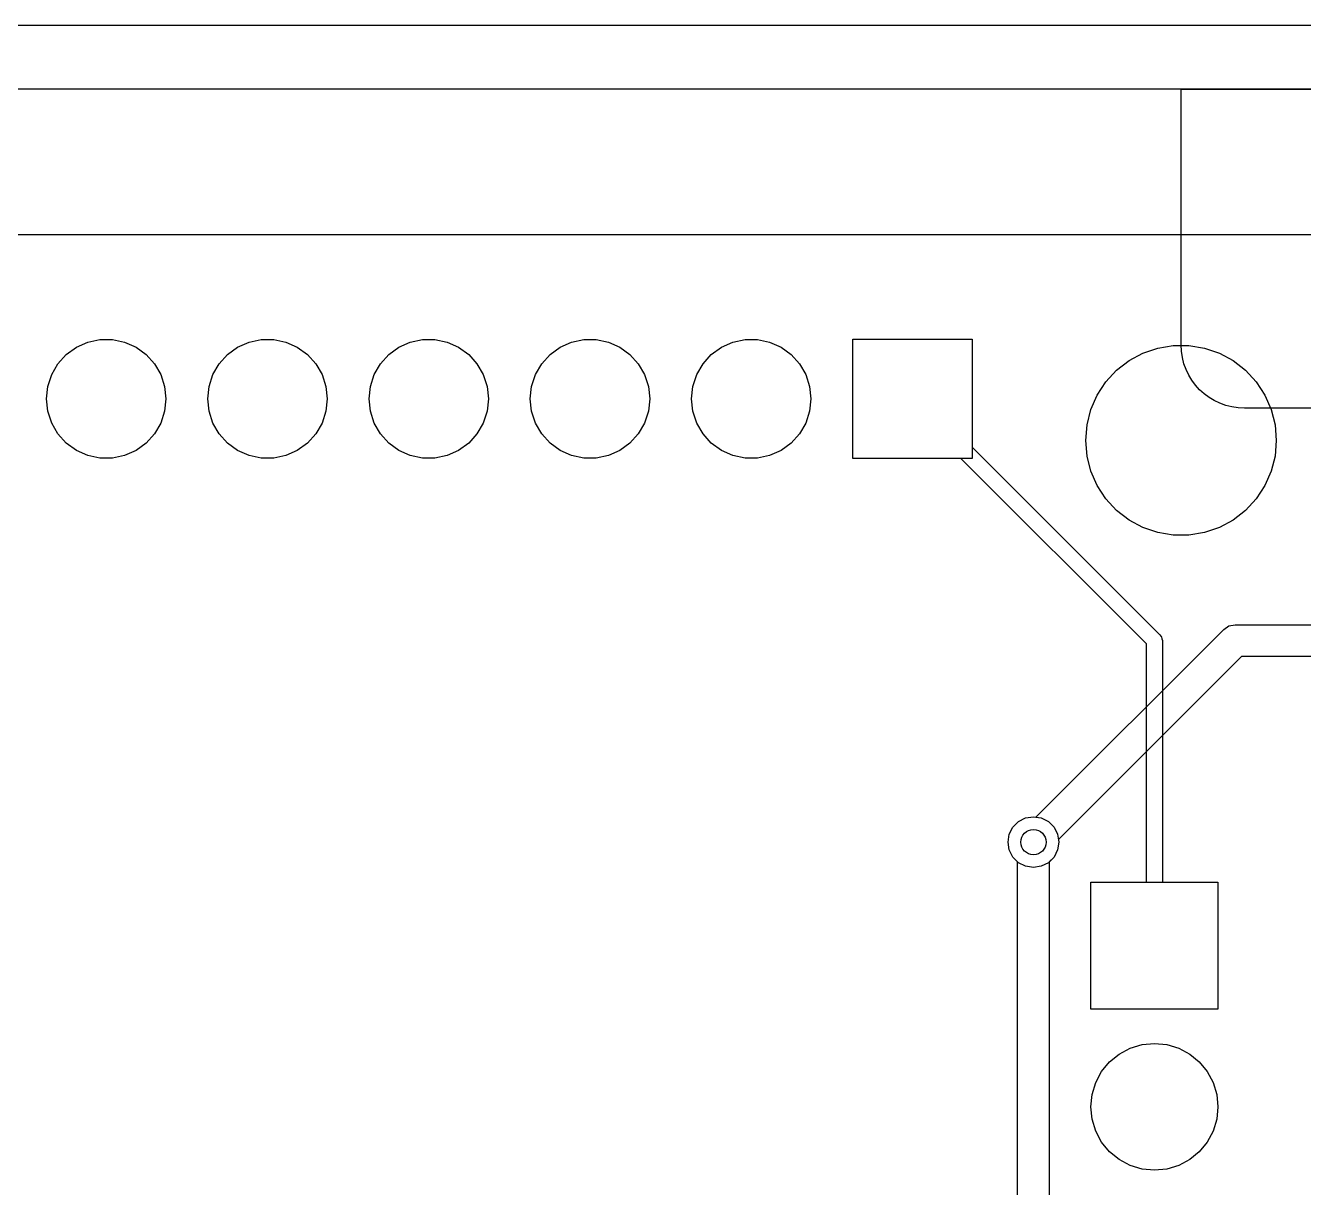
# Model space of a CAD drawing. Header units: millimetres. Extents: x 0 to 489, y -139 to 89.
# Drawn here: x 122.33 to 142.46, y -24.25 to -5.94 of the extents above; entities that cross this region are included whole.
import ezdxf

# ---------------------------------------------------------------- set-up
doc = ezdxf.new("R2010")
doc.units = ezdxf.units.MM
doc.header["$MEASUREMENT"] = 0
doc.layers.get('0').update_dxf_attribs({"linetype": 'CONTINUOUS'})
doc.layers.add('BLACK', color=7, linetype='CONTINUOUS')

msp = doc.modelspace()

# ---------------------------------------------------------------- linework, layer by layer
at = {"linetype": 'Continuous'}
for points in [[(106.41198, -65.94468), (167.41198, -65.94468, 0.41421356), (171.41198, -61.94468), (171.41198, -9.94468, 0.41421356), (167.41198, -5.94468), (106.41198, -5.94468, 0.41421356), (102.41198, -9.94468), (102.41198, -61.94468, 0.41421356)], [(106.41198, -64.94468), (167.41198, -64.94468, 0.41421356), (170.41198, -61.94468), (170.41198, -9.94468, 0.41421356), (167.41198, -6.94468), (106.41198, -6.94468, 0.41421356), (103.41198, -9.94468), (103.41198, -61.94468, 0.41421356)], [(140.53024, -6.94468), (165.04024, -6.94468), (165.04024, -10.97412, -0.41421356), (164.04024, -11.97412), (141.53024, -11.97412, -0.41421356), (140.53024, -10.97412)]]:
    msp.add_lwpolyline(points, format="xyb", close=True, dxfattribs=at)
at = {"layer": 'BLACK', "linetype": 'Continuous'}
for p, q in [((105.82024, -9.23422), (168.05024, -9.23422)), ((122.97124, -11.12582), (123.13024, -11.01032)), ((122.97124, -11.12582), (123.13024, -11.01032)), ((122.97124, -11.12582), (123.13024, -11.01032)), ((122.97124, -11.12582), (123.13024, -11.01032)), ((123.13024, -11.01032), (123.31024, -10.93042)), ((123.13024, -11.01032), (123.31024, -10.93042)), ((123.13024, -11.01032), (123.31024, -10.93042)), ((123.13024, -11.01032), (123.31024, -10.93042)), ((123.31024, -10.93042), (123.50224, -10.88952)), ((123.31024, -10.93042), (123.50224, -10.88952)), ((123.31024, -10.93042), (123.50224, -10.88952)), ((123.31024, -10.93042), (123.50224, -10.88952)), ((123.50224, -10.88952), (123.69824, -10.88952)), ((123.50224, -10.88952), (123.69824, -10.88952)), ((123.50224, -10.88952), (123.69824, -10.88952)), ((123.50224, -10.88952), (123.69824, -10.88952)), ((123.69824, -10.88952), (123.89024, -10.93042)), ((123.69824, -10.88952), (123.89024, -10.93042)), ((123.69824, -10.88952), (123.89024, -10.93042)), ((123.69824, -10.88952), (123.89024, -10.93042)), ((123.89024, -10.93042), (124.07024, -11.01032)), ((123.89024, -10.93042), (124.07024, -11.01032)), ((123.89024, -10.93042), (124.07024, -11.01032)), ((123.89024, -10.93042), (124.07024, -11.01032)), ((124.07024, -11.01032), (124.22924, -11.12582)), ((124.07024, -11.01032), (124.22924, -11.12582)), ((124.07024, -11.01032), (124.22924, -11.12582)), ((124.07024, -11.01032), (124.22924, -11.12582)), ((125.51124, -11.12582), (125.67024, -11.01032)), ((125.51124, -11.12582), (125.67024, -11.01032)), ((125.51124, -11.12582), (125.67024, -11.01032)), ((125.51124, -11.12582), (125.67024, -11.01032)), ((125.67024, -11.01032), (125.85024, -10.93042)), ((125.67024, -11.01032), (125.85024, -10.93042)), ((125.67024, -11.01032), (125.85024, -10.93042)), ((125.67024, -11.01032), (125.85024, -10.93042)), ((125.85024, -10.93042), (126.04224, -10.88952)), ((125.85024, -10.93042), (126.04224, -10.88952)), ((125.85024, -10.93042), (126.04224, -10.88952)), ((125.85024, -10.93042), (126.04224, -10.88952)), ((126.04224, -10.88952), (126.23824, -10.88952)), ((126.04224, -10.88952), (126.23824, -10.88952)), ((126.04224, -10.88952), (126.23824, -10.88952)), ((126.04224, -10.88952), (126.23824, -10.88952)), ((126.23824, -10.88952), (126.43024, -10.93042)), ((126.23824, -10.88952), (126.43024, -10.93042)), ((126.23824, -10.88952), (126.43024, -10.93042)), ((126.23824, -10.88952), (126.43024, -10.93042)), ((126.43024, -10.93042), (126.61024, -11.01032)), ((126.43024, -10.93042), (126.61024, -11.01032)), ((126.43024, -10.93042), (126.61024, -11.01032)), ((126.43024, -10.93042), (126.61024, -11.01032)), ((126.61024, -11.01032), (126.76924, -11.12582)), ((126.61024, -11.01032), (126.76924, -11.12582)), ((126.61024, -11.01032), (126.76924, -11.12582)), ((126.61024, -11.01032), (126.76924, -11.12582)), ((128.05124, -11.12582), (128.21024, -11.01032)), ((128.05124, -11.12582), (128.21024, -11.01032)), ((128.05124, -11.12582), (128.21024, -11.01032)), ((128.05124, -11.12582), (128.21024, -11.01032)), ((128.21024, -11.01032), (128.39024, -10.93042)), ((128.21024, -11.01032), (128.39024, -10.93042)), ((128.21024, -11.01032), (128.39024, -10.93042)), ((128.21024, -11.01032), (128.39024, -10.93042)), ((128.39024, -10.93042), (128.58224, -10.88952)), ((128.39024, -10.93042), (128.58224, -10.88952)), ((128.39024, -10.93042), (128.58224, -10.88952)), ((128.39024, -10.93042), (128.58224, -10.88952)), ((128.58224, -10.88952), (128.77824, -10.88952)), ((128.58224, -10.88952), (128.77824, -10.88952)), ((128.58224, -10.88952), (128.77824, -10.88952)), ((128.58224, -10.88952), (128.77824, -10.88952)), ((128.77824, -10.88952), (128.97024, -10.93042)), ((128.77824, -10.88952), (128.97024, -10.93042)), ((128.77824, -10.88952), (128.97024, -10.93042)), ((128.77824, -10.88952), (128.97024, -10.93042)), ((128.97024, -10.93042), (129.15024, -11.01032)), ((128.97024, -10.93042), (129.15024, -11.01032)), ((128.97024, -10.93042), (129.15024, -11.01032)), ((128.97024, -10.93042), (129.15024, -11.01032)), ((129.15024, -11.01032), (129.30924, -11.12582)), ((129.15024, -11.01032), (129.30924, -11.12582)), ((129.15024, -11.01032), (129.30924, -11.12582)), ((129.15024, -11.01032), (129.30924, -11.12582)), ((130.59124, -11.12582), (130.75024, -11.01032)), ((130.59124, -11.12582), (130.75024, -11.01032)), ((130.59124, -11.12582), (130.75024, -11.01032)), ((130.59124, -11.12582), (130.75024, -11.01032)), ((130.75024, -11.01032), (130.93024, -10.93042)), ((130.75024, -11.01032), (130.93024, -10.93042)), ((130.75024, -11.01032), (130.93024, -10.93042)), ((130.75024, -11.01032), (130.93024, -10.93042)), ((130.93024, -10.93042), (131.12224, -10.88952)), ((130.93024, -10.93042), (131.12224, -10.88952)), ((130.93024, -10.93042), (131.12224, -10.88952)), ((130.93024, -10.93042), (131.12224, -10.88952)), ((131.12224, -10.88952), (131.31824, -10.88952)), ((131.12224, -10.88952), (131.31824, -10.88952)), ((131.12224, -10.88952), (131.31824, -10.88952)), ((131.12224, -10.88952), (131.31824, -10.88952)), ((131.31824, -10.88952), (131.51024, -10.93042)), ((131.31824, -10.88952), (131.51024, -10.93042)), ((131.31824, -10.88952), (131.51024, -10.93042)), ((131.31824, -10.88952), (131.51024, -10.93042)), ((131.51024, -10.93042), (131.69024, -11.01032)), ((131.51024, -10.93042), (131.69024, -11.01032)), ((131.51024, -10.93042), (131.69024, -11.01032)), ((131.51024, -10.93042), (131.69024, -11.01032)), ((131.69024, -11.01032), (131.84924, -11.12582)), ((131.69024, -11.01032), (131.84924, -11.12582)), ((131.69024, -11.01032), (131.84924, -11.12582)), ((131.69024, -11.01032), (131.84924, -11.12582)), ((133.13124, -11.12582), (133.29024, -11.01032)), ((133.13124, -11.12582), (133.29024, -11.01032)), ((133.13124, -11.12582), (133.29024, -11.01032)), ((133.13124, -11.12582), (133.29024, -11.01032)), ((133.29024, -11.01032), (133.47024, -10.93042)), ((133.29024, -11.01032), (133.47024, -10.93042)), ((133.29024, -11.01032), (133.47024, -10.93042)), ((133.29024, -11.01032), (133.47024, -10.93042)), ((133.47024, -10.93042), (133.66224, -10.88952)), ((133.47024, -10.93042), (133.66224, -10.88952)), ((133.47024, -10.93042), (133.66224, -10.88952)), ((133.47024, -10.93042), (133.66224, -10.88952)), ((133.66224, -10.88952), (133.85824, -10.88952)), ((133.66224, -10.88952), (133.85824, -10.88952)), ((133.66224, -10.88952), (133.85824, -10.88952)), ((133.66224, -10.88952), (133.85824, -10.88952)), ((133.85824, -10.88952), (134.05024, -10.93042)), ((133.85824, -10.88952), (134.05024, -10.93042)), ((133.85824, -10.88952), (134.05024, -10.93042)), ((133.85824, -10.88952), (134.05024, -10.93042)), ((134.05024, -10.93042), (134.23024, -11.01032)), ((134.05024, -10.93042), (134.23024, -11.01032)), ((134.05024, -10.93042), (134.23024, -11.01032)), ((134.05024, -10.93042), (134.23024, -11.01032)), ((134.23024, -11.01032), (134.38924, -11.12582)), ((134.23024, -11.01032), (134.38924, -11.12582)), ((134.23024, -11.01032), (134.38924, -11.12582)), ((134.23024, -11.01032), (134.38924, -11.12582)), ((135.36024, -12.76402), (135.36024, -10.88442)), ((135.36024, -10.88442), (137.24024, -10.88442)), ((135.36024, -12.76402), (135.36024, -10.88442)), ((135.36024, -10.88442), (137.24024, -10.88442)), ((135.36024, -12.76402), (135.36024, -10.88442)), ((135.36024, -10.88442), (137.24024, -10.88442)), ((135.36024, -12.76402), (135.36024, -10.88442)), ((135.36024, -10.88442), (137.24024, -10.88442)), ((137.24024, -10.88442), (137.24024, -12.58722)), ((137.24024, -10.88442), (137.24024, -12.76402)), ((137.24024, -10.88442), (137.24024, -12.76402)), ((137.24024, -10.88442), (137.24024, -12.76402)), ((139.92736, -11.10563), (140.16236, -11.02523)), ((139.92736, -11.10563), (140.16236, -11.02523)), ((140.16236, -11.02523), (140.40636, -10.98443)), ((140.16236, -11.02523), (140.40636, -10.98443)), ((140.40636, -10.98443), (140.65436, -10.98443)), ((140.40636, -10.98443), (140.65436, -10.98443)), ((140.65436, -10.98443), (140.89836, -11.02523)), ((140.65436, -10.98443), (140.89836, -11.02523)), ((140.89836, -11.02523), (141.13336, -11.10563)), ((140.89836, -11.02523), (141.13336, -11.10563)), ((122.84024, -11.27182), (122.97124, -11.12582)), ((122.84024, -11.27182), (122.97124, -11.12582)), ((122.84024, -11.27182), (122.97124, -11.12582)), ((122.84024, -11.27182), (122.97124, -11.12582)), ((124.22924, -11.12582), (124.36024, -11.27182)), ((124.22924, -11.12582), (124.36024, -11.27182)), ((124.22924, -11.12582), (124.36024, -11.27182)), ((124.22924, -11.12582), (124.36024, -11.27182)), ((125.38024, -11.27182), (125.51124, -11.12582)), ((125.38024, -11.27182), (125.51124, -11.12582)), ((125.38024, -11.27182), (125.51124, -11.12582)), ((125.38024, -11.27182), (125.51124, -11.12582)), ((126.76924, -11.12582), (126.90024, -11.27182)), ((126.76924, -11.12582), (126.90024, -11.27182)), ((126.76924, -11.12582), (126.90024, -11.27182)), ((126.76924, -11.12582), (126.90024, -11.27182)), ((127.92024, -11.27182), (128.05124, -11.12582)), ((127.92024, -11.27182), (128.05124, -11.12582)), ((127.92024, -11.27182), (128.05124, -11.12582)), ((127.92024, -11.27182), (128.05124, -11.12582)), ((129.30924, -11.12582), (129.44024, -11.27182)), ((129.30924, -11.12582), (129.44024, -11.27182)), ((129.30924, -11.12582), (129.44024, -11.27182)), ((129.30924, -11.12582), (129.44024, -11.27182)), ((130.46024, -11.27182), (130.59124, -11.12582)), ((130.46024, -11.27182), (130.59124, -11.12582)), ((130.46024, -11.27182), (130.59124, -11.12582)), ((130.46024, -11.27182), (130.59124, -11.12582)), ((131.84924, -11.12582), (131.98024, -11.27182)), ((131.84924, -11.12582), (131.98024, -11.27182)), ((131.84924, -11.12582), (131.98024, -11.27182)), ((131.84924, -11.12582), (131.98024, -11.27182)), ((133.00024, -11.27182), (133.13124, -11.12582)), ((133.00024, -11.27182), (133.13124, -11.12582)), ((133.00024, -11.27182), (133.13124, -11.12582)), ((133.00024, -11.27182), (133.13124, -11.12582)), ((134.38924, -11.12582), (134.52024, -11.27182)), ((134.38924, -11.12582), (134.52024, -11.27182)), ((134.38924, -11.12582), (134.52024, -11.27182)), ((134.38924, -11.12582), (134.52024, -11.27182)), ((139.51436, -11.37573), (139.71036, -11.22353)), ((139.51436, -11.37573), (139.71036, -11.22353)), ((139.71036, -11.22353), (139.92736, -11.10563)), ((139.71036, -11.22353), (139.92736, -11.10563)), ((141.13336, -11.10563), (141.35036, -11.22353)), ((141.13336, -11.10563), (141.35036, -11.22353)), ((141.35036, -11.22353), (141.54636, -11.37573)), ((141.35036, -11.22353), (141.54636, -11.37573)), ((122.68124, -11.62882), (122.74124, -11.44192)), ((122.68124, -11.62882), (122.74124, -11.44192)), ((122.68124, -11.62882), (122.74124, -11.44192)), ((122.68124, -11.62882), (122.74124, -11.44192)), ((122.74124, -11.44192), (122.84024, -11.27182)), ((122.74124, -11.44192), (122.84024, -11.27182)), ((122.74124, -11.44192), (122.84024, -11.27182)), ((122.74124, -11.44192), (122.84024, -11.27182)), ((124.36024, -11.27182), (124.45924, -11.44192)), ((124.36024, -11.27182), (124.45924, -11.44192)), ((124.36024, -11.27182), (124.45924, -11.44192)), ((124.36024, -11.27182), (124.45924, -11.44192)), ((124.45924, -11.44192), (124.51924, -11.62882)), ((124.45924, -11.44192), (124.51924, -11.62882)), ((124.45924, -11.44192), (124.51924, -11.62882)), ((124.45924, -11.44192), (124.51924, -11.62882)), ((125.22124, -11.62882), (125.28124, -11.44192)), ((125.22124, -11.62882), (125.28124, -11.44192)), ((125.22124, -11.62882), (125.28124, -11.44192)), ((125.22124, -11.62882), (125.28124, -11.44192)), ((125.28124, -11.44192), (125.38024, -11.27182)), ((125.28124, -11.44192), (125.38024, -11.27182)), ((125.28124, -11.44192), (125.38024, -11.27182)), ((125.28124, -11.44192), (125.38024, -11.27182)), ((126.90024, -11.27182), (126.99924, -11.44192)), ((126.90024, -11.27182), (126.99924, -11.44192)), ((126.90024, -11.27182), (126.99924, -11.44192)), ((126.90024, -11.27182), (126.99924, -11.44192)), ((126.99924, -11.44192), (127.05924, -11.62882)), ((126.99924, -11.44192), (127.05924, -11.62882)), ((126.99924, -11.44192), (127.05924, -11.62882)), ((126.99924, -11.44192), (127.05924, -11.62882)), ((127.76124, -11.62882), (127.82124, -11.44192)), ((127.76124, -11.62882), (127.82124, -11.44192)), ((127.76124, -11.62882), (127.82124, -11.44192)), ((127.76124, -11.62882), (127.82124, -11.44192)), ((127.82124, -11.44192), (127.92024, -11.27182)), ((127.82124, -11.44192), (127.92024, -11.27182)), ((127.82124, -11.44192), (127.92024, -11.27182)), ((127.82124, -11.44192), (127.92024, -11.27182)), ((129.44024, -11.27182), (129.53924, -11.44192)), ((129.44024, -11.27182), (129.53924, -11.44192)), ((129.44024, -11.27182), (129.53924, -11.44192)), ((129.44024, -11.27182), (129.53924, -11.44192)), ((129.53924, -11.44192), (129.59924, -11.62882)), ((129.53924, -11.44192), (129.59924, -11.62882)), ((129.53924, -11.44192), (129.59924, -11.62882)), ((129.53924, -11.44192), (129.59924, -11.62882)), ((130.30124, -11.62882), (130.36124, -11.44192)), ((130.30124, -11.62882), (130.36124, -11.44192)), ((130.30124, -11.62882), (130.36124, -11.44192)), ((130.30124, -11.62882), (130.36124, -11.44192)), ((130.36124, -11.44192), (130.46024, -11.27182)), ((130.36124, -11.44192), (130.46024, -11.27182)), ((130.36124, -11.44192), (130.46024, -11.27182)), ((130.36124, -11.44192), (130.46024, -11.27182)), ((131.98024, -11.27182), (132.07924, -11.44192)), ((131.98024, -11.27182), (132.07924, -11.44192)), ((131.98024, -11.27182), (132.07924, -11.44192)), ((131.98024, -11.27182), (132.07924, -11.44192)), ((132.07924, -11.44192), (132.13924, -11.62882)), ((132.07924, -11.44192), (132.13924, -11.62882)), ((132.07924, -11.44192), (132.13924, -11.62882)), ((132.07924, -11.44192), (132.13924, -11.62882)), ((132.84124, -11.62882), (132.90124, -11.44192)), ((132.84124, -11.62882), (132.90124, -11.44192)), ((132.84124, -11.62882), (132.90124, -11.44192)), ((132.84124, -11.62882), (132.90124, -11.44192)), ((132.90124, -11.44192), (133.00024, -11.27182)), ((132.90124, -11.44192), (133.00024, -11.27182)), ((132.90124, -11.44192), (133.00024, -11.27182)), ((132.90124, -11.44192), (133.00024, -11.27182)), ((134.52024, -11.27182), (134.61924, -11.44192)), ((134.52024, -11.27182), (134.61924, -11.44192)), ((134.52024, -11.27182), (134.61924, -11.44192)), ((134.52024, -11.27182), (134.61924, -11.44192)), ((134.61924, -11.44192), (134.67924, -11.62882)), ((134.61924, -11.44192), (134.67924, -11.62882)), ((134.61924, -11.44192), (134.67924, -11.62882)), ((134.61924, -11.44192), (134.67924, -11.62882)), ((139.34636, -11.55803), (139.51436, -11.37573)), ((139.34636, -11.55803), (139.51436, -11.37573)), ((141.54636, -11.37573), (141.71436, -11.55803)), ((141.54636, -11.37573), (141.71436, -11.55803)), ((122.66024, -11.82422), (122.68124, -11.62882)), ((122.66024, -11.82422), (122.68124, -11.62882)), ((122.66024, -11.82422), (122.68124, -11.62882)), ((122.66024, -11.82422), (122.68124, -11.62882)), ((124.51924, -11.62882), (124.54024, -11.82422)), ((124.51924, -11.62882), (124.54024, -11.82422)), ((124.51924, -11.62882), (124.54024, -11.82422)), ((124.51924, -11.62882), (124.54024, -11.82422)), ((125.20024, -11.82422), (125.22124, -11.62882)), ((125.20024, -11.82422), (125.22124, -11.62882)), ((125.20024, -11.82422), (125.22124, -11.62882)), ((125.20024, -11.82422), (125.22124, -11.62882)), ((127.05924, -11.62882), (127.08024, -11.82422)), ((127.05924, -11.62882), (127.08024, -11.82422)), ((127.05924, -11.62882), (127.08024, -11.82422)), ((127.05924, -11.62882), (127.08024, -11.82422)), ((127.74024, -11.82422), (127.76124, -11.62882)), ((127.74024, -11.82422), (127.76124, -11.62882)), ((127.74024, -11.82422), (127.76124, -11.62882)), ((127.74024, -11.82422), (127.76124, -11.62882)), ((129.59924, -11.62882), (129.62024, -11.82422)), ((129.59924, -11.62882), (129.62024, -11.82422)), ((129.59924, -11.62882), (129.62024, -11.82422)), ((129.59924, -11.62882), (129.62024, -11.82422)), ((130.28024, -11.82422), (130.30124, -11.62882)), ((130.28024, -11.82422), (130.30124, -11.62882)), ((130.28024, -11.82422), (130.30124, -11.62882)), ((130.28024, -11.82422), (130.30124, -11.62882)), ((132.13924, -11.62882), (132.16024, -11.82422)), ((132.13924, -11.62882), (132.16024, -11.82422)), ((132.13924, -11.62882), (132.16024, -11.82422)), ((132.13924, -11.62882), (132.16024, -11.82422)), ((132.82024, -11.82422), (132.84124, -11.62882)), ((132.82024, -11.82422), (132.84124, -11.62882)), ((132.82024, -11.82422), (132.84124, -11.62882)), ((132.82024, -11.82422), (132.84124, -11.62882)), ((134.67924, -11.62882), (134.70024, -11.82422)), ((134.67924, -11.62882), (134.70024, -11.82422)), ((134.67924, -11.62882), (134.70024, -11.82422)), ((134.67924, -11.62882), (134.70024, -11.82422)), ((139.21136, -11.76543), (139.34636, -11.55803)), ((139.21136, -11.76543), (139.34636, -11.55803)), ((141.71436, -11.55803), (141.84936, -11.76543)), ((141.71436, -11.55803), (141.84936, -11.76543)), ((122.68124, -12.01962), (122.66024, -11.82422)), ((122.68124, -12.01962), (122.66024, -11.82422)), ((122.68124, -12.01962), (122.66024, -11.82422)), ((122.68124, -12.01962), (122.66024, -11.82422)), ((124.54024, -11.82422), (124.51924, -12.01962)), ((124.54024, -11.82422), (124.51924, -12.01962)), ((124.54024, -11.82422), (124.51924, -12.01962)), ((124.54024, -11.82422), (124.51924, -12.01962)), ((125.22124, -12.01962), (125.20024, -11.82422)), ((125.22124, -12.01962), (125.20024, -11.82422)), ((125.22124, -12.01962), (125.20024, -11.82422)), ((125.22124, -12.01962), (125.20024, -11.82422)), ((127.08024, -11.82422), (127.05924, -12.01962)), ((127.08024, -11.82422), (127.05924, -12.01962)), ((127.08024, -11.82422), (127.05924, -12.01962)), ((127.08024, -11.82422), (127.05924, -12.01962)), ((127.76124, -12.01962), (127.74024, -11.82422)), ((127.76124, -12.01962), (127.74024, -11.82422)), ((127.76124, -12.01962), (127.74024, -11.82422)), ((127.76124, -12.01962), (127.74024, -11.82422)), ((129.62024, -11.82422), (129.59924, -12.01962)), ((129.62024, -11.82422), (129.59924, -12.01962)), ((129.62024, -11.82422), (129.59924, -12.01962)), ((129.62024, -11.82422), (129.59924, -12.01962)), ((130.30124, -12.01962), (130.28024, -11.82422)), ((130.30124, -12.01962), (130.28024, -11.82422)), ((130.30124, -12.01962), (130.28024, -11.82422)), ((130.30124, -12.01962), (130.28024, -11.82422)), ((132.16024, -11.82422), (132.13924, -12.01962)), ((132.16024, -11.82422), (132.13924, -12.01962)), ((132.16024, -11.82422), (132.13924, -12.01962)), ((132.16024, -11.82422), (132.13924, -12.01962)), ((132.84124, -12.01962), (132.82024, -11.82422)), ((132.84124, -12.01962), (132.82024, -11.82422)), ((132.84124, -12.01962), (132.82024, -11.82422)), ((132.84124, -12.01962), (132.82024, -11.82422)), ((134.70024, -11.82422), (134.67924, -12.01962)), ((134.70024, -11.82422), (134.67924, -12.01962)), ((134.70024, -11.82422), (134.67924, -12.01962)), ((134.70024, -11.82422), (134.67924, -12.01962)), ((139.11136, -11.99233), (139.21136, -11.76543)), ((139.11136, -11.99233), (139.21136, -11.76543)), ((141.84936, -11.76543), (141.94936, -11.99233)), ((141.84936, -11.76543), (141.94936, -11.99233)), ((122.74124, -12.20652), (122.68124, -12.01962)), ((122.74124, -12.20652), (122.68124, -12.01962)), ((122.74124, -12.20652), (122.68124, -12.01962)), ((122.74124, -12.20652), (122.68124, -12.01962)), ((124.51924, -12.01962), (124.45924, -12.20652)), ((124.51924, -12.01962), (124.45924, -12.20652)), ((124.51924, -12.01962), (124.45924, -12.20652)), ((124.51924, -12.01962), (124.45924, -12.20652)), ((125.28124, -12.20652), (125.22124, -12.01962)), ((125.28124, -12.20652), (125.22124, -12.01962)), ((125.28124, -12.20652), (125.22124, -12.01962)), ((125.28124, -12.20652), (125.22124, -12.01962)), ((127.05924, -12.01962), (126.99924, -12.20652)), ((127.05924, -12.01962), (126.99924, -12.20652)), ((127.05924, -12.01962), (126.99924, -12.20652)), ((127.05924, -12.01962), (126.99924, -12.20652)), ((127.82124, -12.20652), (127.76124, -12.01962)), ((127.82124, -12.20652), (127.76124, -12.01962)), ((127.82124, -12.20652), (127.76124, -12.01962)), ((127.82124, -12.20652), (127.76124, -12.01962)), ((129.59924, -12.01962), (129.53924, -12.20652)), ((129.59924, -12.01962), (129.53924, -12.20652)), ((129.59924, -12.01962), (129.53924, -12.20652)), ((129.59924, -12.01962), (129.53924, -12.20652)), ((130.36124, -12.20652), (130.30124, -12.01962)), ((130.36124, -12.20652), (130.30124, -12.01962)), ((130.36124, -12.20652), (130.30124, -12.01962)), ((130.36124, -12.20652), (130.30124, -12.01962)), ((132.13924, -12.01962), (132.07924, -12.20652)), ((132.13924, -12.01962), (132.07924, -12.20652)), ((132.13924, -12.01962), (132.07924, -12.20652)), ((132.13924, -12.01962), (132.07924, -12.20652)), ((132.90124, -12.20652), (132.84124, -12.01962)), ((132.90124, -12.20652), (132.84124, -12.01962)), ((132.90124, -12.20652), (132.84124, -12.01962)), ((132.90124, -12.20652), (132.84124, -12.01962)), ((134.67924, -12.01962), (134.61924, -12.20652)), ((134.67924, -12.01962), (134.61924, -12.20652)), ((134.67924, -12.01962), (134.61924, -12.20652)), ((134.67924, -12.01962), (134.61924, -12.20652)), ((139.05036, -12.23243), (139.11136, -11.99233)), ((139.05036, -12.23243), (139.11136, -11.99233)), ((141.94936, -11.99233), (142.01036, -12.23243)), ((141.94936, -11.99233), (142.01036, -12.23243)), ((122.84024, -12.37662), (122.74124, -12.20652)), ((122.84024, -12.37662), (122.74124, -12.20652)), ((122.84024, -12.37662), (122.74124, -12.20652)), ((122.84024, -12.37662), (122.74124, -12.20652)), ((124.45924, -12.20652), (124.36024, -12.37662)), ((124.45924, -12.20652), (124.36024, -12.37662)), ((124.45924, -12.20652), (124.36024, -12.37662)), ((124.45924, -12.20652), (124.36024, -12.37662)), ((125.38024, -12.37662), (125.28124, -12.20652)), ((125.38024, -12.37662), (125.28124, -12.20652)), ((125.38024, -12.37662), (125.28124, -12.20652)), ((125.38024, -12.37662), (125.28124, -12.20652)), ((126.99924, -12.20652), (126.90024, -12.37662)), ((126.99924, -12.20652), (126.90024, -12.37662)), ((126.99924, -12.20652), (126.90024, -12.37662)), ((126.99924, -12.20652), (126.90024, -12.37662)), ((127.92024, -12.37662), (127.82124, -12.20652)), ((127.92024, -12.37662), (127.82124, -12.20652)), ((127.92024, -12.37662), (127.82124, -12.20652)), ((127.92024, -12.37662), (127.82124, -12.20652)), ((129.53924, -12.20652), (129.44024, -12.37662)), ((129.53924, -12.20652), (129.44024, -12.37662)), ((129.53924, -12.20652), (129.44024, -12.37662)), ((129.53924, -12.20652), (129.44024, -12.37662)), ((130.46024, -12.37662), (130.36124, -12.20652)), ((130.46024, -12.37662), (130.36124, -12.20652)), ((130.46024, -12.37662), (130.36124, -12.20652)), ((130.46024, -12.37662), (130.36124, -12.20652)), ((132.07924, -12.20652), (131.98024, -12.37662)), ((132.07924, -12.20652), (131.98024, -12.37662)), ((132.07924, -12.20652), (131.98024, -12.37662)), ((132.07924, -12.20652), (131.98024, -12.37662)), ((133.00024, -12.37662), (132.90124, -12.20652)), ((133.00024, -12.37662), (132.90124, -12.20652)), ((133.00024, -12.37662), (132.90124, -12.20652)), ((133.00024, -12.37662), (132.90124, -12.20652)), ((134.61924, -12.20652), (134.52024, -12.37662)), ((134.61924, -12.20652), (134.52024, -12.37662)), ((134.61924, -12.20652), (134.52024, -12.37662)), ((134.61924, -12.20652), (134.52024, -12.37662)), ((139.03036, -12.47933), (139.05036, -12.23243)), ((139.03036, -12.47933), (139.05036, -12.23243)), ((142.01036, -12.23243), (142.03036, -12.47933)), ((142.01036, -12.23243), (142.03036, -12.47933)), ((122.97124, -12.52262), (122.84024, -12.37662)), ((122.97124, -12.52262), (122.84024, -12.37662)), ((122.97124, -12.52262), (122.84024, -12.37662)), ((122.97124, -12.52262), (122.84024, -12.37662)), ((124.36024, -12.37662), (124.22924, -12.52262)), ((124.36024, -12.37662), (124.22924, -12.52262)), ((124.36024, -12.37662), (124.22924, -12.52262)), ((124.36024, -12.37662), (124.22924, -12.52262)), ((125.51124, -12.52262), (125.38024, -12.37662)), ((125.51124, -12.52262), (125.38024, -12.37662)), ((125.51124, -12.52262), (125.38024, -12.37662)), ((125.51124, -12.52262), (125.38024, -12.37662)), ((126.90024, -12.37662), (126.76924, -12.52262)), ((126.90024, -12.37662), (126.76924, -12.52262)), ((126.90024, -12.37662), (126.76924, -12.52262)), ((126.90024, -12.37662), (126.76924, -12.52262)), ((128.05124, -12.52262), (127.92024, -12.37662)), ((128.05124, -12.52262), (127.92024, -12.37662)), ((128.05124, -12.52262), (127.92024, -12.37662)), ((128.05124, -12.52262), (127.92024, -12.37662)), ((129.44024, -12.37662), (129.30924, -12.52262)), ((129.44024, -12.37662), (129.30924, -12.52262)), ((129.44024, -12.37662), (129.30924, -12.52262)), ((129.44024, -12.37662), (129.30924, -12.52262)), ((130.59124, -12.52262), (130.46024, -12.37662)), ((130.59124, -12.52262), (130.46024, -12.37662)), ((130.59124, -12.52262), (130.46024, -12.37662)), ((130.59124, -12.52262), (130.46024, -12.37662)), ((131.98024, -12.37662), (131.84924, -12.52262)), ((131.98024, -12.37662), (131.84924, -12.52262)), ((131.98024, -12.37662), (131.84924, -12.52262)), ((131.98024, -12.37662), (131.84924, -12.52262)), ((133.13124, -12.52262), (133.00024, -12.37662)), ((133.13124, -12.52262), (133.00024, -12.37662)), ((133.13124, -12.52262), (133.00024, -12.37662)), ((133.13124, -12.52262), (133.00024, -12.37662)), ((134.52024, -12.37662), (134.38924, -12.52262)), ((134.52024, -12.37662), (134.38924, -12.52262)), ((134.52024, -12.37662), (134.38924, -12.52262)), ((134.52024, -12.37662), (134.38924, -12.52262)), ((139.05036, -12.72623), (139.03036, -12.47933)), ((139.05036, -12.72623), (139.03036, -12.47933)), ((142.03036, -12.47933), (142.01036, -12.72623)), ((142.03036, -12.47933), (142.01036, -12.72623)), ((123.13024, -12.63812), (122.97124, -12.52262)), ((123.13024, -12.63812), (122.97124, -12.52262)), ((123.13024, -12.63812), (122.97124, -12.52262)), ((123.13024, -12.63812), (122.97124, -12.52262)), ((123.31024, -12.71802), (123.13024, -12.63812)), ((123.31024, -12.71802), (123.13024, -12.63812)), ((123.31024, -12.71802), (123.13024, -12.63812)), ((123.31024, -12.71802), (123.13024, -12.63812)), ((124.07024, -12.63812), (123.89024, -12.71802)), ((124.07024, -12.63812), (123.89024, -12.71802)), ((124.07024, -12.63812), (123.89024, -12.71802)), ((124.07024, -12.63812), (123.89024, -12.71802)), ((124.22924, -12.52262), (124.07024, -12.63812)), ((124.22924, -12.52262), (124.07024, -12.63812)), ((124.22924, -12.52262), (124.07024, -12.63812)), ((124.22924, -12.52262), (124.07024, -12.63812)), ((125.67024, -12.63812), (125.51124, -12.52262)), ((125.67024, -12.63812), (125.51124, -12.52262)), ((125.67024, -12.63812), (125.51124, -12.52262)), ((125.67024, -12.63812), (125.51124, -12.52262)), ((125.85024, -12.71802), (125.67024, -12.63812)), ((125.85024, -12.71802), (125.67024, -12.63812)), ((125.85024, -12.71802), (125.67024, -12.63812)), ((125.85024, -12.71802), (125.67024, -12.63812)), ((126.61024, -12.63812), (126.43024, -12.71802)), ((126.61024, -12.63812), (126.43024, -12.71802)), ((126.61024, -12.63812), (126.43024, -12.71802)), ((126.61024, -12.63812), (126.43024, -12.71802)), ((126.76924, -12.52262), (126.61024, -12.63812)), ((126.76924, -12.52262), (126.61024, -12.63812)), ((126.76924, -12.52262), (126.61024, -12.63812)), ((126.76924, -12.52262), (126.61024, -12.63812)), ((128.21024, -12.63812), (128.05124, -12.52262)), ((128.21024, -12.63812), (128.05124, -12.52262)), ((128.21024, -12.63812), (128.05124, -12.52262)), ((128.21024, -12.63812), (128.05124, -12.52262)), ((128.39024, -12.71802), (128.21024, -12.63812)), ((128.39024, -12.71802), (128.21024, -12.63812)), ((128.39024, -12.71802), (128.21024, -12.63812)), ((128.39024, -12.71802), (128.21024, -12.63812)), ((129.15024, -12.63812), (128.97024, -12.71802)), ((129.15024, -12.63812), (128.97024, -12.71802)), ((129.15024, -12.63812), (128.97024, -12.71802)), ((129.15024, -12.63812), (128.97024, -12.71802)), ((129.30924, -12.52262), (129.15024, -12.63812)), ((129.30924, -12.52262), (129.15024, -12.63812)), ((129.30924, -12.52262), (129.15024, -12.63812)), ((129.30924, -12.52262), (129.15024, -12.63812)), ((130.75024, -12.63812), (130.59124, -12.52262)), ((130.75024, -12.63812), (130.59124, -12.52262)), ((130.75024, -12.63812), (130.59124, -12.52262)), ((130.75024, -12.63812), (130.59124, -12.52262)), ((130.93024, -12.71802), (130.75024, -12.63812)), ((130.93024, -12.71802), (130.75024, -12.63812)), ((130.93024, -12.71802), (130.75024, -12.63812)), ((130.93024, -12.71802), (130.75024, -12.63812)), ((131.69024, -12.63812), (131.51024, -12.71802)), ((131.69024, -12.63812), (131.51024, -12.71802)), ((131.69024, -12.63812), (131.51024, -12.71802)), ((131.69024, -12.63812), (131.51024, -12.71802)), ((131.84924, -12.52262), (131.69024, -12.63812)), ((131.84924, -12.52262), (131.69024, -12.63812)), ((131.84924, -12.52262), (131.69024, -12.63812)), ((131.84924, -12.52262), (131.69024, -12.63812)), ((133.29024, -12.63812), (133.13124, -12.52262)), ((133.29024, -12.63812), (133.13124, -12.52262)), ((133.29024, -12.63812), (133.13124, -12.52262)), ((133.29024, -12.63812), (133.13124, -12.52262)), ((133.47024, -12.71802), (133.29024, -12.63812)), ((133.47024, -12.71802), (133.29024, -12.63812)), ((133.47024, -12.71802), (133.29024, -12.63812)), ((133.47024, -12.71802), (133.29024, -12.63812)), ((134.23024, -12.63812), (134.05024, -12.71802)), ((134.23024, -12.63812), (134.05024, -12.71802)), ((134.23024, -12.63812), (134.05024, -12.71802)), ((134.23024, -12.63812), (134.05024, -12.71802)), ((134.38924, -12.52262), (134.23024, -12.63812)), ((134.38924, -12.52262), (134.23024, -12.63812)), ((134.38924, -12.52262), (134.23024, -12.63812)), ((134.38924, -12.52262), (134.23024, -12.63812)), ((137.24024, -12.58722), (140.19824, -15.54582)), ((123.50224, -12.75892), (123.31024, -12.71802)), ((123.50224, -12.75892), (123.31024, -12.71802)), ((123.50224, -12.75892), (123.31024, -12.71802)), ((123.50224, -12.75892), (123.31024, -12.71802)), ((123.69824, -12.75892), (123.50224, -12.75892)), ((123.69824, -12.75892), (123.50224, -12.75892)), ((123.69824, -12.75892), (123.50224, -12.75892)), ((123.69824, -12.75892), (123.50224, -12.75892)), ((123.89024, -12.71802), (123.69824, -12.75892)), ((123.89024, -12.71802), (123.69824, -12.75892)), ((123.89024, -12.71802), (123.69824, -12.75892)), ((123.89024, -12.71802), (123.69824, -12.75892)), ((126.04224, -12.75892), (125.85024, -12.71802)), ((126.04224, -12.75892), (125.85024, -12.71802)), ((126.04224, -12.75892), (125.85024, -12.71802)), ((126.04224, -12.75892), (125.85024, -12.71802)), ((126.23824, -12.75892), (126.04224, -12.75892)), ((126.23824, -12.75892), (126.04224, -12.75892)), ((126.23824, -12.75892), (126.04224, -12.75892)), ((126.23824, -12.75892), (126.04224, -12.75892)), ((126.43024, -12.71802), (126.23824, -12.75892)), ((126.43024, -12.71802), (126.23824, -12.75892)), ((126.43024, -12.71802), (126.23824, -12.75892)), ((126.43024, -12.71802), (126.23824, -12.75892)), ((128.58224, -12.75892), (128.39024, -12.71802)), ((128.58224, -12.75892), (128.39024, -12.71802)), ((128.58224, -12.75892), (128.39024, -12.71802)), ((128.58224, -12.75892), (128.39024, -12.71802)), ((128.77824, -12.75892), (128.58224, -12.75892)), ((128.77824, -12.75892), (128.58224, -12.75892)), ((128.77824, -12.75892), (128.58224, -12.75892)), ((128.77824, -12.75892), (128.58224, -12.75892)), ((128.97024, -12.71802), (128.77824, -12.75892)), ((128.97024, -12.71802), (128.77824, -12.75892)), ((128.97024, -12.71802), (128.77824, -12.75892)), ((128.97024, -12.71802), (128.77824, -12.75892)), ((131.12224, -12.75892), (130.93024, -12.71802)), ((131.12224, -12.75892), (130.93024, -12.71802)), ((131.12224, -12.75892), (130.93024, -12.71802)), ((131.12224, -12.75892), (130.93024, -12.71802)), ((131.31824, -12.75892), (131.12224, -12.75892)), ((131.31824, -12.75892), (131.12224, -12.75892)), ((131.31824, -12.75892), (131.12224, -12.75892)), ((131.31824, -12.75892), (131.12224, -12.75892)), ((131.51024, -12.71802), (131.31824, -12.75892)), ((131.51024, -12.71802), (131.31824, -12.75892)), ((131.51024, -12.71802), (131.31824, -12.75892)), ((131.51024, -12.71802), (131.31824, -12.75892)), ((133.66224, -12.75892), (133.47024, -12.71802)), ((133.66224, -12.75892), (133.47024, -12.71802)), ((133.66224, -12.75892), (133.47024, -12.71802)), ((133.66224, -12.75892), (133.47024, -12.71802)), ((133.85824, -12.75892), (133.66224, -12.75892)), ((133.85824, -12.75892), (133.66224, -12.75892)), ((133.85824, -12.75892), (133.66224, -12.75892)), ((133.85824, -12.75892), (133.66224, -12.75892)), ((134.05024, -12.71802), (133.85824, -12.75892)), ((134.05024, -12.71802), (133.85824, -12.75892)), ((134.05024, -12.71802), (133.85824, -12.75892)), ((134.05024, -12.71802), (133.85824, -12.75892)), ((137.06324, -12.76402), (135.36024, -12.76402)), ((137.24024, -12.76402), (135.36024, -12.76402)), ((137.24024, -12.76402), (135.36024, -12.76402)), ((137.24024, -12.76402), (135.36024, -12.76402)), ((139.98524, -15.68602), (137.06324, -12.76402)), ((139.11136, -12.96633), (139.05036, -12.72623)), ((139.11136, -12.96633), (139.05036, -12.72623)), ((142.01036, -12.72623), (141.94936, -12.96633)), ((142.01036, -12.72623), (141.94936, -12.96633)), ((139.21136, -13.19323), (139.11136, -12.96633)), ((139.21136, -13.19323), (139.11136, -12.96633)), ((141.94936, -12.96633), (141.84936, -13.19323)), ((141.94936, -12.96633), (141.84936, -13.19323)), ((139.34636, -13.40063), (139.21136, -13.19323)), ((139.34636, -13.40063), (139.21136, -13.19323)), ((141.84936, -13.19323), (141.71436, -13.40063)), ((141.84936, -13.19323), (141.71436, -13.40063)), ((139.51436, -13.58293), (139.34636, -13.40063)), ((139.51436, -13.58293), (139.34636, -13.40063)), ((141.71436, -13.40063), (141.54636, -13.58293)), ((141.71436, -13.40063), (141.54636, -13.58293)), ((139.71036, -13.73503), (139.51436, -13.58293)), ((139.71036, -13.73503), (139.51436, -13.58293)), ((141.54636, -13.58293), (141.35036, -13.73503)), ((141.54636, -13.58293), (141.35036, -13.73503)), ((139.92736, -13.85303), (139.71036, -13.73503)), ((139.92736, -13.85303), (139.71036, -13.73503)), ((140.16236, -13.93343), (139.92736, -13.85303)), ((140.16236, -13.93343), (139.92736, -13.85303)), ((141.13336, -13.85303), (140.89836, -13.93343)), ((141.13336, -13.85303), (140.89836, -13.93343)), ((141.35036, -13.73503), (141.13336, -13.85303)), ((141.35036, -13.73503), (141.13336, -13.85303)), ((140.40636, -13.97423), (140.16236, -13.93343)), ((140.40636, -13.97423), (140.16236, -13.93343)), ((140.65436, -13.97423), (140.40636, -13.97423)), ((140.65436, -13.97423), (140.40636, -13.97423)), ((140.89836, -13.93343), (140.65436, -13.97423)), ((140.89836, -13.93343), (140.65436, -13.97423)), ((138.24524, -18.41552), (141.20324, -15.45742)), ((141.20324, -15.45742), (141.28424, -15.40322)), ((141.28424, -15.40322), (141.38024, -15.38422)), ((141.38024, -15.38422), (142.97624, -15.38422)), ((139.98524, -19.43922), (139.98524, -15.68602)), ((140.19824, -15.54582), (140.21224, -15.56372)), ((140.21224, -15.56372), (140.21524, -15.56662)), ((140.21524, -15.56662), (140.21624, -15.56922)), ((140.21624, -15.56922), (140.22024, -15.57432)), ((140.22024, -15.57432), (140.22624, -15.60452)), ((140.22624, -15.60452), (140.23524, -15.63422)), ((140.23524, -15.63422), (140.23524, -19.43922)), ((141.48424, -15.88422), (138.59924, -18.76912)), ((142.97624, -15.88422), (141.48424, -15.88422)), ((137.88124, -18.57412), (137.97024, -18.48562)), ((137.88124, -18.57412), (137.97024, -18.48562)), ((137.97024, -18.48562), (138.08124, -18.42882)), ((137.97024, -18.48562), (138.08124, -18.42882)), ((138.08124, -18.42882), (138.20524, -18.40922)), ((138.08124, -18.42882), (138.20524, -18.40922)), ((138.20524, -18.40922), (138.32924, -18.42882)), ((138.20524, -18.40922), (138.24524, -18.41552)), ((138.32924, -18.42882), (138.44024, -18.48562)), ((138.44024, -18.48562), (138.52924, -18.57412)), ((137.80524, -18.80922), (137.82524, -18.68562)), ((137.80524, -18.80922), (137.82524, -18.68562)), ((137.82524, -18.68562), (137.88124, -18.57412)), ((137.82524, -18.68562), (137.88124, -18.57412)), ((138.52924, -18.57412), (138.58524, -18.68562)), ((138.58524, -18.68562), (138.60524, -18.80922)), ((137.82524, -18.93282), (137.80524, -18.80922)), ((137.82524, -18.93282), (137.80524, -18.80922)), ((138.60524, -18.80922), (138.58524, -18.93282)), ((138.60524, -18.80922), (138.58524, -18.93282)), ((138.59924, -18.76912), (138.60524, -18.80922)), ((137.88124, -19.04432), (137.82524, -18.93282)), ((137.88124, -19.04432), (137.82524, -18.93282)), ((137.95524, -19.11792), (137.88124, -19.04432)), ((137.97024, -19.13282), (137.88124, -19.04432)), ((137.95524, -30.56552), (137.95524, -19.11792)), ((138.52924, -19.04432), (138.44024, -19.13282)), ((138.52924, -19.04432), (138.45524, -19.11792)), ((138.45524, -19.11792), (138.45524, -30.56552)), ((138.58524, -18.93282), (138.52924, -19.04432)), ((138.58524, -18.93282), (138.52924, -19.04432)), ((138.08124, -19.18962), (137.97024, -19.13282)), ((138.20524, -19.20922), (138.08124, -19.18962)), ((138.32924, -19.18962), (138.20524, -19.20922)), ((138.44024, -19.13282), (138.32924, -19.18962)), ((139.11024, -21.43922), (139.11024, -19.43922)), ((139.11024, -19.43922), (139.98524, -19.43922)), ((139.11024, -21.43922), (139.11024, -19.43922)), ((139.11024, -19.43922), (141.11024, -19.43922)), ((139.11024, -21.43922), (139.11024, -19.43922)), ((139.11024, -19.43922), (141.11024, -19.43922)), ((139.11024, -21.43922), (139.11024, -19.43922)), ((139.11024, -19.43922), (141.11024, -19.43922)), ((140.23524, -19.43922), (141.11024, -19.43922)), ((141.11024, -19.43922), (141.11024, -21.43922)), ((141.11024, -19.43922), (141.11024, -21.43922)), ((141.11024, -19.43922), (141.11024, -21.43922)), ((141.11024, -19.43922), (141.11024, -21.43922)), ((141.11024, -21.43922), (139.11024, -21.43922)), ((141.11024, -21.43922), (139.11024, -21.43922)), ((141.11024, -21.43922), (139.11024, -21.43922)), ((141.11024, -21.43922), (139.11024, -21.43922)), ((139.55424, -22.14772), (139.72724, -22.05532)), ((139.55424, -22.14772), (139.72724, -22.05532)), ((139.55424, -22.14772), (139.72724, -22.05532)), ((139.55424, -22.14772), (139.72724, -22.05532)), ((139.72724, -22.05532), (139.91524, -21.99842)), ((139.72724, -22.05532), (139.91524, -21.99842)), ((139.72724, -22.05532), (139.91524, -21.99842)), ((139.72724, -22.05532), (139.91524, -21.99842)), ((139.91524, -21.99842), (140.11024, -21.97922)), ((139.91524, -21.99842), (140.11024, -21.97922)), ((139.91524, -21.99842), (140.11024, -21.97922)), ((139.91524, -21.99842), (140.11024, -21.97922)), ((140.11024, -21.97922), (140.30524, -21.99842)), ((140.11024, -21.97922), (140.30524, -21.99842)), ((140.11024, -21.97922), (140.30524, -21.99842)), ((140.11024, -21.97922), (140.30524, -21.99842)), ((140.30524, -21.99842), (140.49324, -22.05532)), ((140.30524, -21.99842), (140.49324, -22.05532)), ((140.30524, -21.99842), (140.49324, -22.05532)), ((140.30524, -21.99842), (140.49324, -22.05532)), ((140.49324, -22.05532), (140.66624, -22.14772)), ((140.49324, -22.05532), (140.66624, -22.14772)), ((140.49324, -22.05532), (140.66624, -22.14772)), ((140.49324, -22.05532), (140.66624, -22.14772)), ((139.27924, -22.42362), (139.40324, -22.27212)), ((139.27924, -22.42362), (139.40324, -22.27212)), ((139.27924, -22.42362), (139.40324, -22.27212)), ((139.27924, -22.42362), (139.40324, -22.27212)), ((139.40324, -22.27212), (139.55424, -22.14772)), ((139.40324, -22.27212), (139.55424, -22.14772)), ((139.40324, -22.27212), (139.55424, -22.14772)), ((139.40324, -22.27212), (139.55424, -22.14772)), ((140.66624, -22.14772), (140.81724, -22.27212)), ((140.66624, -22.14772), (140.81724, -22.27212)), ((140.66624, -22.14772), (140.81724, -22.27212)), ((140.66624, -22.14772), (140.81724, -22.27212)), ((140.81724, -22.27212), (140.94124, -22.42362)), ((140.81724, -22.27212), (140.94124, -22.42362)), ((140.81724, -22.27212), (140.94124, -22.42362)), ((140.81724, -22.27212), (140.94124, -22.42362)), ((139.18624, -22.59652), (139.27924, -22.42362)), ((139.18624, -22.59652), (139.27924, -22.42362)), ((139.18624, -22.59652), (139.27924, -22.42362)), ((139.18624, -22.59652), (139.27924, -22.42362)), ((140.94124, -22.42362), (141.03424, -22.59652)), ((140.94124, -22.42362), (141.03424, -22.59652)), ((140.94124, -22.42362), (141.03424, -22.59652)), ((140.94124, -22.42362), (141.03424, -22.59652)), ((139.12924, -22.78412), (139.18624, -22.59652)), ((139.12924, -22.78412), (139.18624, -22.59652)), ((139.12924, -22.78412), (139.18624, -22.59652)), ((139.12924, -22.78412), (139.18624, -22.59652)), ((141.03424, -22.59652), (141.09124, -22.78412)), ((141.03424, -22.59652), (141.09124, -22.78412)), ((141.03424, -22.59652), (141.09124, -22.78412)), ((141.03424, -22.59652), (141.09124, -22.78412)), ((139.11024, -22.97922), (139.12924, -22.78412)), ((139.11024, -22.97922), (139.12924, -22.78412)), ((139.11024, -22.97922), (139.12924, -22.78412)), ((139.11024, -22.97922), (139.12924, -22.78412)), ((141.09124, -22.78412), (141.11024, -22.97922)), ((141.09124, -22.78412), (141.11024, -22.97922)), ((141.09124, -22.78412), (141.11024, -22.97922)), ((141.09124, -22.78412), (141.11024, -22.97922)), ((139.12924, -23.17432), (139.11024, -22.97922)), ((139.12924, -23.17432), (139.11024, -22.97922)), ((139.12924, -23.17432), (139.11024, -22.97922)), ((139.12924, -23.17432), (139.11024, -22.97922)), ((141.11024, -22.97922), (141.09124, -23.17432)), ((141.11024, -22.97922), (141.09124, -23.17432)), ((141.11024, -22.97922), (141.09124, -23.17432)), ((141.11024, -22.97922), (141.09124, -23.17432)), ((139.18624, -23.36192), (139.12924, -23.17432)), ((139.18624, -23.36192), (139.12924, -23.17432)), ((139.18624, -23.36192), (139.12924, -23.17432)), ((139.18624, -23.36192), (139.12924, -23.17432)), ((141.09124, -23.17432), (141.03424, -23.36192)), ((141.09124, -23.17432), (141.03424, -23.36192)), ((141.09124, -23.17432), (141.03424, -23.36192)), ((141.09124, -23.17432), (141.03424, -23.36192)), ((139.27924, -23.53482), (139.18624, -23.36192)), ((139.27924, -23.53482), (139.18624, -23.36192)), ((139.27924, -23.53482), (139.18624, -23.36192)), ((139.27924, -23.53482), (139.18624, -23.36192)), ((139.40324, -23.68632), (139.27924, -23.53482)), ((139.40324, -23.68632), (139.27924, -23.53482)), ((139.40324, -23.68632), (139.27924, -23.53482)), ((139.40324, -23.68632), (139.27924, -23.53482)), ((140.94124, -23.53482), (140.81724, -23.68632)), ((140.94124, -23.53482), (140.81724, -23.68632)), ((140.94124, -23.53482), (140.81724, -23.68632)), ((140.94124, -23.53482), (140.81724, -23.68632)), ((141.03424, -23.36192), (140.94124, -23.53482)), ((141.03424, -23.36192), (140.94124, -23.53482)), ((141.03424, -23.36192), (140.94124, -23.53482)), ((141.03424, -23.36192), (140.94124, -23.53482)), ((139.55424, -23.81072), (139.40324, -23.68632)), ((139.55424, -23.81072), (139.40324, -23.68632)), ((139.55424, -23.81072), (139.40324, -23.68632)), ((139.55424, -23.81072), (139.40324, -23.68632)), ((140.81724, -23.68632), (140.66624, -23.81072)), ((140.81724, -23.68632), (140.66624, -23.81072)), ((140.81724, -23.68632), (140.66624, -23.81072)), ((140.81724, -23.68632), (140.66624, -23.81072)), ((139.72724, -23.90312), (139.55424, -23.81072)), ((139.72724, -23.90312), (139.55424, -23.81072)), ((139.72724, -23.90312), (139.55424, -23.81072)), ((139.72724, -23.90312), (139.55424, -23.81072)), ((139.91524, -23.96002), (139.72724, -23.90312)), ((139.91524, -23.96002), (139.72724, -23.90312)), ((139.91524, -23.96002), (139.72724, -23.90312)), ((139.91524, -23.96002), (139.72724, -23.90312)), ((140.49324, -23.90312), (140.30524, -23.96002)), ((140.49324, -23.90312), (140.30524, -23.96002)), ((140.49324, -23.90312), (140.30524, -23.96002)), ((140.49324, -23.90312), (140.30524, -23.96002)), ((140.66624, -23.81072), (140.49324, -23.90312)), ((140.66624, -23.81072), (140.49324, -23.90312)), ((140.66624, -23.81072), (140.49324, -23.90312)), ((140.66624, -23.81072), (140.49324, -23.90312)), ((140.11024, -23.97922), (139.91524, -23.96002)), ((140.11024, -23.97922), (139.91524, -23.96002)), ((140.11024, -23.97922), (139.91524, -23.96002)), ((140.11024, -23.97922), (139.91524, -23.96002)), ((140.30524, -23.96002), (140.11024, -23.97922)), ((140.30524, -23.96002), (140.11024, -23.97922)), ((140.30524, -23.96002), (140.11024, -23.97922)), ((140.30524, -23.96002), (140.11024, -23.97922))]:
    msp.add_line(p, q, dxfattribs=at)
at = {"layer": 'BLACK'}
msp.add_circle((138.20524, -18.80922), 0.2, dxfattribs=at)
msp.add_circle((138.20524, -18.80922), 0.2, dxfattribs=at)

doc.saveas('drawing.dxf')
